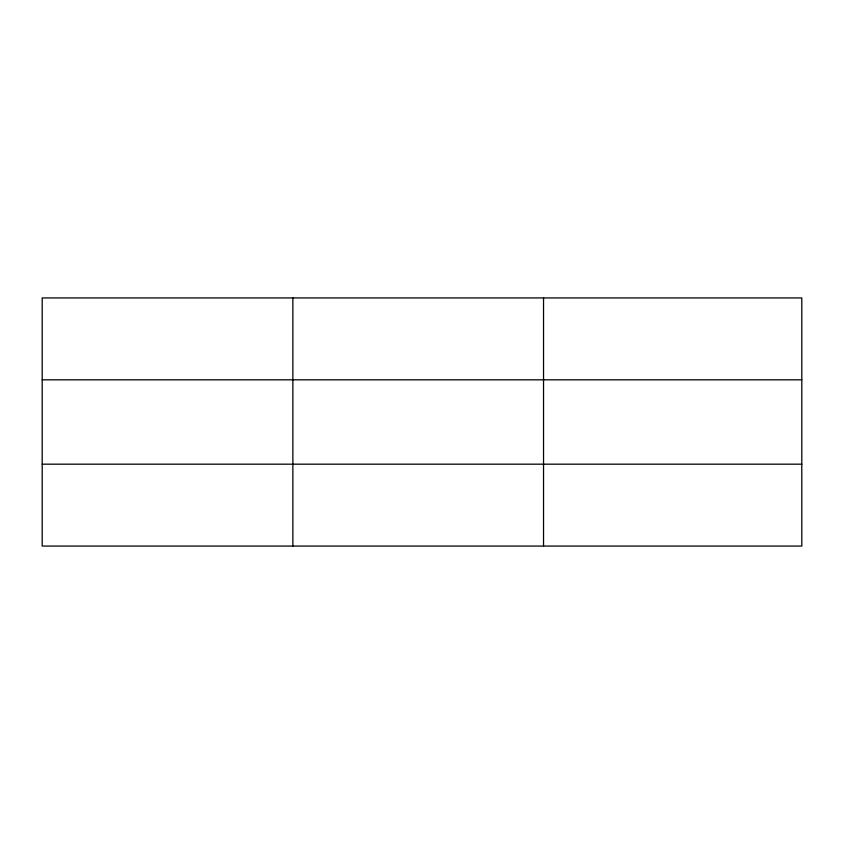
<?xml version="1.0" encoding="UTF-8"?>
<svg xmlns="http://www.w3.org/2000/svg" width="844" height="844" viewBox="0 0 844 844"><rect width="100%" height="100%" fill="white"/><g stroke="black" fill="none" stroke-linecap="round" stroke-linejoin="round"><path stroke-width="1.27" d="M292.868 546.068L292.868 297.932M543.536 546.068L543.536 297.932M801.8 464.179L801.8 546.068L42.2 546.068L42.2 297.932L801.8 297.932L801.8 464.179L42.2 464.179M42.2 379.821L801.8 379.821"/></g></svg>
